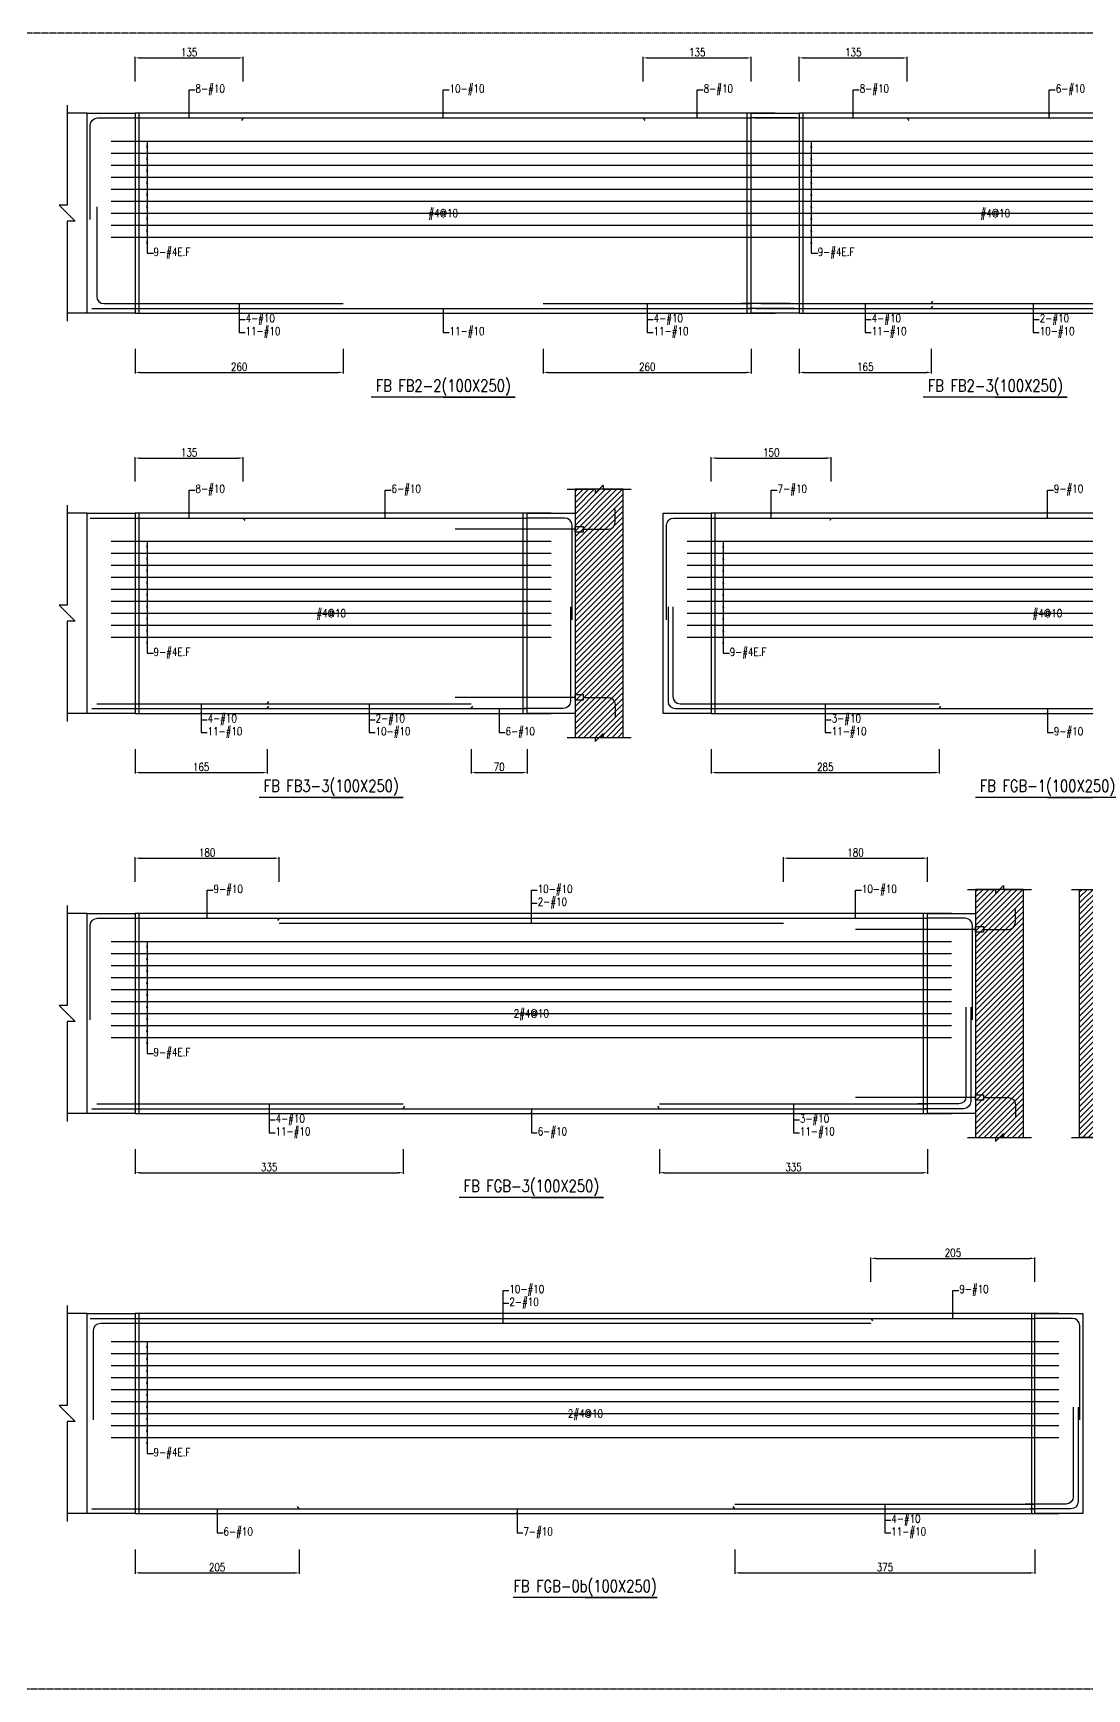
# Model space of a CAD drawing. Header units: millimetres. Extents: x 0 to 84580, y -12276 to 4373.
# Drawn here: x 3262 to 4578, y 0 to 2069 of the extents above; entities that cross this region are included whole.
import ezdxf
from ezdxf.enums import TextEntityAlignment as Align

# ---------------------------------------------------------------- set-up
doc = ezdxf.new("R2010")
doc.units = ezdxf.units.MM
doc.header["$MEASUREMENT"] = 0
doc.linetypes.add('CENTER', pattern=[2, 1.25, -0.25, 0.25, -0.25])
for name, color, linetype in [('S-DIM', 2, 'Continuous'), ('S-GRID', 1, 'CENTER'), ('S-LEADER', 2, 'Continuous'), ('S-RC', 130, 'Continuous'), ('S-REINF', 6, 'Continuous'), ('S-TEXT', 2, 'Continuous'), ('連續壁', 2, 'Continuous')]:
    doc.layers.add(name, color=color, linetype=linetype)
doc.styles.add('CS4', font='romans.shx', dxfattribs={"width": 0.8, "bigfont": 'lsp.shx'})
doc.styles.get("Standard").update_dxf_attribs({"font": 'arial.ttf'})
doc.dimstyles.new('ISO-25', dxfattribs={"dimtxt": 2.5, "dimasz": 2.5, "dimexe": 1.25, "dimexo": 0.625, "dimtad": 1, "dimtxsty": 'Standard', "dimcen": 2.5, "dimadec": 0, "dimazin": 0, "dimtfac": 1, "dimtmove": 0, "dimatfit": 3, "dimfxl": 0, "dimarcsym": 0})

# ---------------------------------------------------------------- blocks, each defined once
blk = doc.blocks.new('*D13')
at = {"layer": 'DEFPOINTS', "color": 0, "transparency": 16777216}
for p in [(3524, 2038), (3389, 2008), (3524, 2008)]:
    blk.add_point(p, dxfattribs=at)
at = {"layer": 'S-DIM', "color": 0, "lineweight": -2, "transparency": 16777216}
for p, q in [((3389, 2008.625), (3389, 2039.25)), ((3395, 2038), (3518, 2038)), ((3524, 2008.625), (3524, 2039.25))]:
    blk.add_line(p, q, dxfattribs=at)
at = {"layer": 'S-DIM', "color": 0, "transparency": 16777216}
for points in [[(3395, 2039), (3395, 2037), (3389, 2038)], [(3518, 2039), (3518, 2037), (3524, 2038)]]:
    blk.add_solid(points, dxfattribs=at)
at = {"layer": 'S-DIM', "color": 0, "transparency": 16777216, "insert": (3456.5, 2045), "char_height": 10, "attachment_point": 5, "style": 'CS4'}
blk.add_mtext('135', dxfattribs=at)
blk = doc.blocks.new('*D14')
at = {"layer": 'DEFPOINTS', "color": 0, "transparency": 16777216}
for p in [(4159, 2038), (4024, 2008), (4159, 2008)]:
    blk.add_point(p, dxfattribs=at)
at = {"layer": 'S-DIM', "color": 0, "lineweight": -2, "transparency": 16777216}
for p, q in [((4024, 2008.625), (4024, 2039.25)), ((4030, 2038), (4153, 2038)), ((4159, 2008.625), (4159, 2039.25))]:
    blk.add_line(p, q, dxfattribs=at)
at = {"layer": 'S-DIM', "color": 0, "transparency": 16777216}
for points in [[(4030, 2039), (4030, 2037), (4024, 2038)], [(4153, 2039), (4153, 2037), (4159, 2038)]]:
    blk.add_solid(points, dxfattribs=at)
at = {"layer": 'S-DIM', "color": 0, "transparency": 16777216, "insert": (4091.5, 2045), "char_height": 10, "attachment_point": 5, "style": 'CS4'}
blk.add_mtext('135', dxfattribs=at)
blk = doc.blocks.new('*D15')
at = {"layer": 'DEFPOINTS', "color": 0, "transparency": 16777216}
for p in [(3389, 1675), (3649, 1675), (3649, 1645)]:
    blk.add_point(p, dxfattribs=at)
at = {"layer": 'S-DIM', "color": 0, "lineweight": -2, "transparency": 16777216}
for p, q in [((3389, 1674.375), (3389, 1643.75)), ((3649, 1674.375), (3649, 1643.75)), ((3395, 1645), (3643, 1645))]:
    blk.add_line(p, q, dxfattribs=at)
at = {"layer": 'S-DIM', "color": 0, "transparency": 16777216}
for points in [[(3395, 1646), (3395, 1644), (3389, 1645)], [(3643, 1646), (3643, 1644), (3649, 1645)]]:
    blk.add_solid(points, dxfattribs=at)
at = {"layer": 'S-DIM', "color": 0, "transparency": 16777216, "insert": (3519, 1652), "char_height": 10, "attachment_point": 5, "style": 'CS4'}
blk.add_mtext('260', dxfattribs=at)
blk = doc.blocks.new('*D16')
at = {"layer": 'DEFPOINTS', "color": 0, "transparency": 16777216}
for p in [(3899, 1675), (4159, 1675), (4159, 1645)]:
    blk.add_point(p, dxfattribs=at)
at = {"layer": 'S-DIM', "color": 0, "lineweight": -2, "transparency": 16777216}
for p, q in [((3899, 1674.375), (3899, 1643.75)), ((4159, 1674.375), (4159, 1643.75)), ((3905, 1645), (4153, 1645))]:
    blk.add_line(p, q, dxfattribs=at)
at = {"layer": 'S-DIM', "color": 0, "transparency": 16777216}
for points in [[(3905, 1646), (3905, 1644), (3899, 1645)], [(4153, 1646), (4153, 1644), (4159, 1645)]]:
    blk.add_solid(points, dxfattribs=at)
at = {"layer": 'S-DIM', "color": 0, "transparency": 16777216, "insert": (4029, 1652), "char_height": 10, "attachment_point": 5, "style": 'CS4'}
blk.add_mtext('260', dxfattribs=at)
blk = doc.blocks.new('*D49')
at = {"layer": 'DEFPOINTS', "color": 0, "transparency": 16777216}
for p in [(4354, 2038), (4219, 2008), (4354, 2008)]:
    blk.add_point(p, dxfattribs=at)
at = {"layer": 'S-DIM', "color": 0, "lineweight": -2, "transparency": 16777216}
for p, q in [((4219, 2008.625), (4219, 2039.25)), ((4225, 2038), (4348, 2038)), ((4354, 2008.625), (4354, 2039.25))]:
    blk.add_line(p, q, dxfattribs=at)
at = {"layer": 'S-DIM', "color": 0, "transparency": 16777216}
for points in [[(4225, 2039), (4225, 2037), (4219, 2038)], [(4348, 2039), (4348, 2037), (4354, 2038)]]:
    blk.add_solid(points, dxfattribs=at)
at = {"layer": 'S-DIM', "color": 0, "transparency": 16777216, "insert": (4286.5, 2045), "char_height": 10, "attachment_point": 5, "style": 'CS4'}
blk.add_mtext('135', dxfattribs=at)
blk = doc.blocks.new('*D50')
at = {"layer": 'DEFPOINTS', "color": 0, "transparency": 16777216}
for p in [(4219, 1675), (4384, 1675), (4384, 1645)]:
    blk.add_point(p, dxfattribs=at)
at = {"layer": 'S-DIM', "color": 0, "lineweight": -2, "transparency": 16777216}
for p, q in [((4219, 1674.375), (4219, 1643.75)), ((4384, 1674.375), (4384, 1643.75)), ((4225, 1645), (4378, 1645))]:
    blk.add_line(p, q, dxfattribs=at)
at = {"layer": 'S-DIM', "color": 0, "transparency": 16777216}
for points in [[(4225, 1646), (4225, 1644), (4219, 1645)], [(4378, 1646), (4378, 1644), (4384, 1645)]]:
    blk.add_solid(points, dxfattribs=at)
at = {"layer": 'S-DIM', "color": 0, "transparency": 16777216, "insert": (4301.5, 1652), "char_height": 10, "attachment_point": 5, "style": 'CS4'}
blk.add_mtext('165', dxfattribs=at)
blk = doc.blocks.new('*D9')
at = {"layer": 'DEFPOINTS', "color": 0, "transparency": 16777216}
for p in [(3524, 1538), (3389, 1508), (3524, 1508)]:
    blk.add_point(p, dxfattribs=at)
at = {"layer": 'S-DIM', "color": 0, "lineweight": -2, "transparency": 16777216}
for p, q in [((3389, 1508.625), (3389, 1539.25)), ((3395, 1538), (3518, 1538)), ((3524, 1508.625), (3524, 1539.25))]:
    blk.add_line(p, q, dxfattribs=at)
at = {"layer": 'S-DIM', "color": 0, "transparency": 16777216}
for points in [[(3395, 1539), (3395, 1537), (3389, 1538)], [(3518, 1539), (3518, 1537), (3524, 1538)]]:
    blk.add_solid(points, dxfattribs=at)
at = {"layer": 'S-DIM', "color": 0, "transparency": 16777216, "insert": (3456.5, 1545), "char_height": 10, "attachment_point": 5, "style": 'CS4'}
blk.add_mtext('135', dxfattribs=at)
blk = doc.blocks.new('*D10')
at = {"layer": 'DEFPOINTS', "color": 0, "transparency": 16777216}
for p in [(3389, 1175), (3554, 1175), (3554, 1145)]:
    blk.add_point(p, dxfattribs=at)
at = {"layer": 'S-DIM', "color": 0, "lineweight": -2, "transparency": 16777216}
for p, q in [((3389, 1174.375), (3389, 1143.75)), ((3554, 1174.375), (3554, 1143.75)), ((3395, 1145), (3548, 1145))]:
    blk.add_line(p, q, dxfattribs=at)
at = {"layer": 'S-DIM', "color": 0, "transparency": 16777216}
for points in [[(3395, 1146), (3395, 1144), (3389, 1145)], [(3548, 1146), (3548, 1144), (3554, 1145)]]:
    blk.add_solid(points, dxfattribs=at)
at = {"layer": 'S-DIM', "color": 0, "transparency": 16777216, "insert": (3471.5, 1152), "char_height": 10, "attachment_point": 5, "style": 'CS4'}
blk.add_mtext('165', dxfattribs=at)
blk = doc.blocks.new('*D43')
at = {"layer": 'DEFPOINTS', "color": 0, "transparency": 16777216}
for p in [(3809, 1175), (3879, 1175), (3879, 1145)]:
    blk.add_point(p, dxfattribs=at)
at = {"layer": 'S-DIM', "color": 0, "lineweight": -2, "transparency": 16777216}
for p, q in [((3809, 1174.375), (3809, 1143.75)), ((3879, 1174.375), (3879, 1143.75)), ((3815, 1145), (3873, 1145))]:
    blk.add_line(p, q, dxfattribs=at)
at = {"layer": 'S-DIM', "color": 0, "transparency": 16777216}
for points in [[(3815, 1146), (3815, 1144), (3809, 1145)], [(3873, 1146), (3873, 1144), (3879, 1145)]]:
    blk.add_solid(points, dxfattribs=at)
at = {"layer": 'S-DIM', "color": 0, "transparency": 16777216, "insert": (3844, 1152), "char_height": 10, "attachment_point": 5, "style": 'CS4'}
blk.add_mtext('70', dxfattribs=at)
blk = doc.blocks.new('*D44')
at = {"layer": 'DEFPOINTS', "color": 0, "transparency": 16777216}
for p in [(4259, 1538), (4109, 1508), (4259, 1508)]:
    blk.add_point(p, dxfattribs=at)
at = {"layer": 'S-DIM', "color": 0, "lineweight": -2, "transparency": 16777216}
for p, q in [((4109, 1508.625), (4109, 1539.25)), ((4115, 1538), (4253, 1538)), ((4259, 1508.625), (4259, 1539.25))]:
    blk.add_line(p, q, dxfattribs=at)
at = {"layer": 'S-DIM', "color": 0, "transparency": 16777216}
for points in [[(4115, 1539), (4115, 1537), (4109, 1538)], [(4253, 1539), (4253, 1537), (4259, 1538)]]:
    blk.add_solid(points, dxfattribs=at)
at = {"layer": 'S-DIM', "color": 0, "transparency": 16777216, "insert": (4184, 1545), "char_height": 10, "attachment_point": 5, "style": 'CS4'}
blk.add_mtext('150', dxfattribs=at)
blk = doc.blocks.new('*D46')
at = {"layer": 'DEFPOINTS', "color": 0, "transparency": 16777216}
for p in [(4109, 1175), (4394, 1175), (4394, 1145)]:
    blk.add_point(p, dxfattribs=at)
at = {"layer": 'S-DIM', "color": 0, "lineweight": -2, "transparency": 16777216}
for p, q in [((4109, 1174.375), (4109, 1143.75)), ((4394, 1174.375), (4394, 1143.75)), ((4115, 1145), (4388, 1145))]:
    blk.add_line(p, q, dxfattribs=at)
at = {"layer": 'S-DIM', "color": 0, "transparency": 16777216}
for points in [[(4115, 1146), (4115, 1144), (4109, 1145)], [(4388, 1146), (4388, 1144), (4394, 1145)]]:
    blk.add_solid(points, dxfattribs=at)
at = {"layer": 'S-DIM', "color": 0, "transparency": 16777216, "insert": (4251.5, 1152), "char_height": 10, "attachment_point": 5, "style": 'CS4'}
blk.add_mtext('285', dxfattribs=at)
blk = doc.blocks.new('*D31')
at = {"layer": 'DEFPOINTS', "color": 0, "transparency": 16777216}
for p in [(3569, 1038), (3389, 1008), (3569, 1008)]:
    blk.add_point(p, dxfattribs=at)
at = {"layer": 'S-DIM', "color": 0, "lineweight": -2, "transparency": 16777216}
for p, q in [((3389, 1008.625), (3389, 1039.25)), ((3395, 1038), (3563, 1038)), ((3569, 1008.625), (3569, 1039.25))]:
    blk.add_line(p, q, dxfattribs=at)
at = {"layer": 'S-DIM', "color": 0, "transparency": 16777216}
for points in [[(3395, 1039), (3395, 1037), (3389, 1038)], [(3563, 1039), (3563, 1037), (3569, 1038)]]:
    blk.add_solid(points, dxfattribs=at)
at = {"layer": 'S-DIM', "color": 0, "transparency": 16777216, "insert": (3479, 1045), "char_height": 10, "attachment_point": 5, "style": 'CS4'}
blk.add_mtext('180', dxfattribs=at)
blk = doc.blocks.new('*D32')
at = {"layer": 'DEFPOINTS', "color": 0, "transparency": 16777216}
for p in [(4379.3, 1038), (4199.3, 1008), (4379.3, 1008)]:
    blk.add_point(p, dxfattribs=at)
at = {"layer": 'S-DIM', "color": 0, "lineweight": -2, "transparency": 16777216}
for p, q in [((4199.3, 1008.625), (4199.3, 1039.25)), ((4205.3, 1038), (4373.3, 1038)), ((4379.3, 1008.625), (4379.3, 1039.25))]:
    blk.add_line(p, q, dxfattribs=at)
at = {"layer": 'S-DIM', "color": 0, "transparency": 16777216}
for points in [[(4205.3, 1039), (4205.3, 1037), (4199.3, 1038)], [(4373.3, 1039), (4373.3, 1037), (4379.3, 1038)]]:
    blk.add_solid(points, dxfattribs=at)
at = {"layer": 'S-DIM', "color": 0, "transparency": 16777216, "insert": (4289.3, 1045), "char_height": 10, "attachment_point": 5, "style": 'CS4'}
blk.add_mtext('180', dxfattribs=at)
blk = doc.blocks.new('*D33')
at = {"layer": 'DEFPOINTS', "color": 0, "transparency": 16777216}
for p in [(3389, 675), (3724, 675), (3724, 645)]:
    blk.add_point(p, dxfattribs=at)
at = {"layer": 'S-DIM', "color": 0, "lineweight": -2, "transparency": 16777216}
for p, q in [((3389, 674.375), (3389, 643.75)), ((3724, 674.375), (3724, 643.75)), ((3395, 645), (3718, 645))]:
    blk.add_line(p, q, dxfattribs=at)
at = {"layer": 'S-DIM', "color": 0, "transparency": 16777216}
for points in [[(3395, 646), (3395, 644), (3389, 645)], [(3718, 646), (3718, 644), (3724, 645)]]:
    blk.add_solid(points, dxfattribs=at)
at = {"layer": 'S-DIM', "color": 0, "transparency": 16777216, "insert": (3556.5, 652), "char_height": 10, "attachment_point": 5, "style": 'CS4'}
blk.add_mtext('335', dxfattribs=at)
blk = doc.blocks.new('*D34')
at = {"layer": 'DEFPOINTS', "color": 0, "transparency": 16777216}
for p in [(4044.3, 675), (4379.3, 675), (4379.3, 645)]:
    blk.add_point(p, dxfattribs=at)
at = {"layer": 'S-DIM', "color": 0, "lineweight": -2, "transparency": 16777216}
for p, q in [((4044.3, 674.375), (4044.3, 643.75)), ((4379.3, 674.375), (4379.3, 643.75)), ((4050.3, 645), (4373.3, 645))]:
    blk.add_line(p, q, dxfattribs=at)
at = {"layer": 'S-DIM', "color": 0, "transparency": 16777216}
for points in [[(4050.3, 646), (4050.3, 644), (4044.3, 645)], [(4373.3, 646), (4373.3, 644), (4379.3, 645)]]:
    blk.add_solid(points, dxfattribs=at)
at = {"layer": 'S-DIM', "color": 0, "transparency": 16777216, "insert": (4211.8, 652), "char_height": 10, "attachment_point": 5, "style": 'CS4'}
blk.add_mtext('335', dxfattribs=at)
blk = doc.blocks.new('*D40')
at = {"layer": 'DEFPOINTS', "color": 0, "transparency": 16777216}
for p in [(4513.5, 538), (4308.5, 508), (4513.5, 508)]:
    blk.add_point(p, dxfattribs=at)
at = {"layer": 'S-DIM', "color": 0, "lineweight": -2, "transparency": 16777216}
for p, q in [((4308.5, 508.625), (4308.5, 539.25)), ((4314.5, 538), (4507.5, 538)), ((4513.5, 508.625), (4513.5, 539.25))]:
    blk.add_line(p, q, dxfattribs=at)
at = {"layer": 'S-DIM', "color": 0, "transparency": 16777216}
for points in [[(4314.5, 539), (4314.5, 537), (4308.5, 538)], [(4507.5, 539), (4507.5, 537), (4513.5, 538)]]:
    blk.add_solid(points, dxfattribs=at)
at = {"layer": 'S-DIM', "color": 0, "transparency": 16777216, "insert": (4411, 545), "char_height": 10, "attachment_point": 5, "style": 'CS4'}
blk.add_mtext('205', dxfattribs=at)
blk = doc.blocks.new('*D41')
at = {"layer": 'DEFPOINTS', "color": 0, "transparency": 16777216}
for p in [(3389, 175), (3594, 175), (3594, 145)]:
    blk.add_point(p, dxfattribs=at)
at = {"layer": 'S-DIM', "color": 0, "lineweight": -2, "transparency": 16777216}
for p, q in [((3389, 174.375), (3389, 143.75)), ((3594, 174.375), (3594, 143.75)), ((3395, 145), (3588, 145))]:
    blk.add_line(p, q, dxfattribs=at)
at = {"layer": 'S-DIM', "color": 0, "transparency": 16777216}
for points in [[(3395, 146), (3395, 144), (3389, 145)], [(3588, 146), (3588, 144), (3594, 145)]]:
    blk.add_solid(points, dxfattribs=at)
at = {"layer": 'S-DIM', "color": 0, "transparency": 16777216, "insert": (3491.5, 152), "char_height": 10, "attachment_point": 5, "style": 'CS4'}
blk.add_mtext('205', dxfattribs=at)
blk = doc.blocks.new('*D42')
at = {"layer": 'DEFPOINTS', "color": 0, "transparency": 16777216}
for p in [(4138.5, 175), (4513.5, 175), (4513.5, 145)]:
    blk.add_point(p, dxfattribs=at)
at = {"layer": 'S-DIM', "color": 0, "lineweight": -2, "transparency": 16777216}
for p, q in [((4138.5, 174.375), (4138.5, 143.75)), ((4513.5, 174.375), (4513.5, 143.75)), ((4144.5, 145), (4507.5, 145))]:
    blk.add_line(p, q, dxfattribs=at)
at = {"layer": 'S-DIM', "color": 0, "transparency": 16777216}
for points in [[(4144.5, 146), (4144.5, 144), (4138.5, 145)], [(4507.5, 146), (4507.5, 144), (4513.5, 145)]]:
    blk.add_solid(points, dxfattribs=at)
at = {"layer": 'S-DIM', "color": 0, "transparency": 16777216, "insert": (4326, 152), "char_height": 10, "attachment_point": 5, "style": 'CS4'}
blk.add_mtext('375', dxfattribs=at)

msp = doc.modelspace()

# ---------------------------------------------------------------- hatches: boundary and pattern name
at = {"layer": '連續壁'}
h = msp.add_hatch(dxfattribs=at)
h.set_pattern_fill('ANSI31', color=256, scale=40, style=0)
h.set_pattern_definition([(45, (3819, -250), (-3.535534, 3.535534), [])])
h.paths.add_polyline_path([(3999, 1189), (3939, 1189), (3939, 1499), (3999, 1499)], flags=16)
h = msp.add_hatch(dxfattribs=at)
h.set_pattern_fill('ANSI31', color=256, scale=40, style=0)
h.set_pattern_definition([(45, (4319.3, -750), (-3.535534, 3.535534), [])])
h.paths.add_polyline_path([(4499.3, 689), (4439.3, 689), (4439.3, 999), (4499.3, 999)], flags=16)
h = msp.add_hatch(dxfattribs=at)
h.set_pattern_fill('ANSI31', color=256, scale=40, style=0)
h.set_pattern_definition([(45, (4449.3, -750), (-3.535534, 3.535534), [])])
h.paths.add_polyline_path([(4629.3, 689), (4569.3, 689), (4569.3, 999), (4629.3, 999)], flags=16)

# ---------------------------------------------------------------- linework, layer by layer
for p, q in [((3329, 1969), (3304, 1969)), ((3329, 1719), (3304, 1719)), ((3329, 1469), (3304, 1469)), ((3329, 1219), (3304, 1219)), ((3329, 969), (3304, 969)), ((3329, 719), (3304, 719)), ((3329, 469), (3304, 469)), ((3329, 219), (3304, 219))]:
    msp.add_line(p, q)
at = {"layer": 'S-GRID'}
msp.add_lwpolyline([(3229, 0), (6458, 0), (6458, 2069), (3229, 2069), (3229, 0)], dxfattribs=at)
at = {"layer": 'S-RC'}
for points in [[(3304, 1979), (3304, 1854), (3294, 1854), (3314, 1834), (3304, 1834), (3304, 1709)], [(3389, 1719), (3329, 1719), (3329, 1969), (3389, 1969), (3389, 1719)], [(4189, 1969), (3389, 1969)], [(4219, 1719), (4159, 1719), (4159, 1969), (4219, 1969), (4219, 1719)], [(4219, 1719), (4159, 1719), (4159, 1969), (4219, 1969), (4219, 1719)], [(4739, 1969), (4219, 1969)], [(3389, 1719), (4189, 1719)], [(4219, 1719), (4739, 1719)], [(3774, 1614), (3864, 1614), (3684, 1614)], [(4464, 1614), (4554, 1614), (4374, 1614)], [(3929, 1499), (3964, 1498.993), (3963.999, 1493.993), (3974.001, 1503.991), (3974, 1498.991), (4009, 1498.984)], [(3939, 1189), (3999, 1189), (3999, 1499), (3939, 1499), (3939, 1189)], [(3304, 1479), (3304, 1354), (3294, 1354), (3314, 1334), (3304, 1334), (3304, 1209)], [(3389, 1219), (3329, 1219), (3329, 1469), (3389, 1469), (3389, 1219)], [(3909, 1469), (3389, 1469)], [(3939, 1219), (3879, 1219), (3879, 1469), (3939, 1469), (3939, 1219)], [(4109, 1219), (4049, 1219), (4049, 1469), (4109, 1469), (4109, 1219)], [(4979.3, 1469), (4109, 1469)], [(3939, 1449), (3789, 1449)], [(3939, 1452.5), (3949, 1452.5), (3949, 1445.5), (3939, 1445.5), (3939, 1452.5)], [(3939, 1242.5), (3949, 1242.5), (3949, 1235.5), (3939, 1235.5), (3939, 1242.5)], [(3939, 1239), (3789, 1239)], [(3389, 1219), (3909, 1219)], [(4109, 1219), (4979.3, 1219)], [(3929, 1189), (3964, 1188.993), (3963.999, 1183.993), (3974.001, 1193.991), (3974, 1188.991), (4009, 1188.984)], [(3634, 1114), (3724, 1114), (3544, 1114)], [(4529.15, 1114), (4619.15, 1114), (4439.15, 1114)], [(4429.3, 999), (4464.3, 998.993), (4464.299, 993.993), (4474.301, 1003.991), (4474.3, 998.991), (4509.3, 998.984)], [(4439.3, 689), (4499.3, 689), (4499.3, 999), (4439.3, 999), (4439.3, 689)], [(4559.3, 999), (4594.3, 998.993), (4594.299, 993.993), (4604.301, 1003.991), (4604.3, 998.991), (4639.3, 998.984)], [(4629.3, 689), (4569.3, 689), (4569.3, 999), (4629.3, 999), (4629.3, 689)], [(3304, 979), (3304, 854), (3294, 854), (3314, 834), (3304, 834), (3304, 709)], [(3389, 719), (3329, 719), (3329, 969), (3389, 969), (3389, 719)], [(4409.3, 969), (3389, 969)], [(4439.3, 719), (4379.3, 719), (4379.3, 969), (4439.3, 969), (4439.3, 719)], [(4439.3, 952.5), (4449.3, 952.5), (4449.3, 945.5), (4439.3, 945.5), (4439.3, 952.5)], [(4439.3, 949), (4289.3, 949)], [(4439.3, 739), (4289.3, 739)], [(4439.3, 742.5), (4449.3, 742.5), (4449.3, 735.5), (4439.3, 735.5), (4439.3, 742.5)], [(3389, 719), (4409.3, 719)], [(4429.3, 689), (4464.3, 688.993), (4464.299, 683.993), (4474.301, 693.991), (4474.3, 688.991), (4509.3, 688.984)], [(4559.3, 689), (4594.3, 688.993), (4594.299, 683.993), (4604.301, 693.991), (4604.3, 688.991), (4639.3, 688.984)], [(3884.15, 614), (3974.15, 614), (3794.15, 614)], [(3304, 479), (3304, 354), (3294, 354), (3314, 334), (3304, 334), (3304, 209)], [(3389, 219), (3329, 219), (3329, 469), (3389, 469), (3389, 219)], [(4543.5, 469), (3389, 469)], [(4573.5, 219), (4513.5, 219), (4513.5, 469), (4573.5, 469), (4573.5, 219)], [(3389, 219), (4543.5, 219)], [(3951.25, 114), (4041.25, 114), (3861.25, 114)]]:
    msp.add_lwpolyline(points, dxfattribs=at)
for points in [[(3949, 1449), (3980, 1449, 0.41421356), (3989, 1458), (3989, 1474)], [(3949, 1239), (3980, 1239, -0.41421356), (3989, 1230), (3989, 1214)], [(4449.3, 949), (4480.3, 949, 0.41421356), (4489.3, 958), (4489.3, 974)], [(4449.3, 739), (4480.3, 739, -0.41421356), (4489.3, 730), (4489.3, 714)]]:
    msp.add_lwpolyline(points, format="xyb", dxfattribs=at)
at = {"layer": 'S-REINF', "color": 1}
for points in [[(3394, 1719), (3394, 1969)], [(4154, 1719), (4154, 1969)], [(4224, 1719), (4224, 1969)], [(3359, 1934), (4189, 1934)], [(4189, 1934), (4739, 1934)], [(3359, 1919), (4189, 1919)], [(3359, 1904), (4189, 1904)], [(4189, 1919), (4739, 1919)], [(4189, 1904), (4739, 1904)], [(3359, 1889), (4189, 1889)], [(4189, 1889), (4739, 1889)], [(3359, 1874), (4189, 1874)], [(4189, 1874), (4739, 1874)], [(3359, 1859), (4189, 1859)], [(3359, 1844), (4189, 1844)], [(4189, 1859), (4739, 1859)], [(4189, 1844), (4739, 1844)], [(3359, 1829), (4189, 1829)], [(4189, 1829), (4739, 1829)], [(3359, 1814), (4189, 1814)], [(4189, 1814), (4739, 1814)], [(3394, 1219), (3394, 1469)], [(3874, 1219), (3874, 1469)], [(4114, 1219), (4114, 1469)], [(3359, 1434), (3909, 1434)], [(4079, 1434), (4979.3, 1434)], [(3359, 1419), (3909, 1419)], [(4079, 1419), (4979.3, 1419)], [(3359, 1404), (3909, 1404)], [(3359, 1389), (3909, 1389)], [(4079, 1404), (4979.3, 1404)], [(4079, 1389), (4979.3, 1389)], [(3359, 1374), (3909, 1374)], [(4079, 1374), (4979.3, 1374)], [(3359, 1359), (3909, 1359)], [(4079, 1359), (4979.3, 1359)], [(3359, 1344), (3909, 1344)], [(3359, 1329), (3909, 1329)], [(4079, 1344), (4979.3, 1344)], [(4079, 1329), (4979.3, 1329)], [(3359, 1314), (3909, 1314)], [(4079, 1314), (4979.3, 1314)], [(3394, 719), (3394, 969)], [(4374.3, 719), (4374.3, 969)], [(3359, 934), (4409.3, 934)], [(3359, 919), (4409.3, 919)], [(3359, 904), (4409.3, 904)], [(3359, 889), (4409.3, 889)], [(3359, 874), (4409.3, 874)], [(3359, 859), (4409.3, 859)], [(3359, 844), (4409.3, 844)], [(3359, 829), (4409.3, 829)], [(3359, 814), (4409.3, 814)], [(3394, 219), (3394, 469)], [(4509.5, 219), (4509.5, 469)], [(3359, 434), (4543.5, 434)], [(3359, 419), (4543.5, 419)], [(3359, 404), (4543.5, 404)], [(3359, 389), (4543.5, 389)], [(3359, 374), (4543.5, 374)], [(3359, 359), (4543.5, 359)], [(3359, 344), (4543.5, 344)], [(3359, 329), (4543.5, 329)], [(3359, 314), (4543.5, 314)]]:
    msp.add_lwpolyline(points, dxfattribs=at)
at = {"layer": 'S-REINF'}
for points in [[(3333, 1836), (3333, 1954, -0.41421356), (3342, 1963), (3389, 1963)], [(3341, 1852), (3341, 1740, 0.41421356), (3350, 1731), (3389, 1731)], [(3935, 1336), (3935, 1454, 0.41421356), (3926, 1463), (3879, 1463)], [(4053, 1336), (4053, 1454, -0.41421356), (4062, 1463), (4109, 1463)], [(3933, 1352), (3933, 1234, -0.41421356), (3924, 1225), (3873, 1225)], [(4055, 1352), (4055, 1234, 0.41421356), (4064, 1225), (4109, 1225)], [(4061, 1352), (4061, 1240, 0.41421356), (4070, 1231), (4109, 1231)], [(3333, 836), (3333, 954, -0.41421356), (3342, 963), (3389, 963)], [(4435.3, 836), (4435.3, 954, 0.41421356), (4426.3, 963), (4379.3, 963)], [(4427.3, 852), (4427.3, 740, -0.41421356), (4418.3, 731), (4367.3, 731)], [(4433.3, 852), (4433.3, 734, -0.41421356), (4424.3, 725), (4373.3, 725)], [(3337, 336), (3337, 448, -0.41421356), (3346, 457), (3389, 457)], [(4569.5, 336), (4569.5, 454, 0.41421356), (4560.5, 463), (4513.5, 463)], [(4561.5, 352), (4561.5, 240, -0.41421356), (4552.5, 231), (4501.5, 231)], [(4567.5, 352), (4567.5, 234, -0.41421356), (4558.5, 225), (4507.5, 225)]]:
    msp.add_lwpolyline(points, format="xyb", dxfattribs=at)
for points in [[(3389, 1963), (3524, 1963)], [(3524, 1963), (3522, 1960)], [(3524, 1963), (4024, 1963)], [(4024, 1963), (4026, 1960)], [(4024, 1963), (4159, 1963)], [(4215, 1963), (4159, 1963)], [(4163, 1963), (4219, 1963)], [(4219, 1963), (4354, 1963)], [(4354, 1963), (4356, 1960)], [(4354, 1963), (4709, 1963)], [(3335, 1725), (3389, 1725)], [(3389, 1731), (3649, 1731)], [(3389, 1725), (3649, 1725)], [(3649, 1725), (3899, 1725)], [(3899, 1731), (4159, 1731)], [(3899, 1725), (4159, 1725)], [(4207, 1731), (4147, 1731)], [(4213, 1725), (4153, 1725)], [(4165, 1725), (4219, 1725)], [(4171, 1731), (4219, 1731)], [(4219, 1731), (4384, 1731)], [(4219, 1725), (4384, 1725)], [(4384, 1731), (4386, 1734)], [(4384, 1731), (4639, 1731)], [(4384, 1725), (4386, 1728)], [(4384, 1725), (4639, 1725)], [(3333, 1463), (3389, 1463)], [(3389, 1463), (3524, 1463)], [(3524, 1463), (3526, 1460)], [(3524, 1463), (3879, 1463)], [(4109, 1463), (4259, 1463)], [(4259, 1463), (4257, 1460)], [(4259, 1463), (4799.3, 1463)], [(3335, 1225), (3389, 1225)], [(3341, 1231), (3389, 1231)], [(3389, 1231), (3554, 1231)], [(3389, 1225), (3554, 1225)], [(3554, 1231), (3556, 1234)], [(3554, 1231), (3809, 1231)], [(3554, 1225), (3556, 1228)], [(3554, 1225), (3809, 1225)], [(3809, 1225), (3811, 1228)], [(3809, 1225), (3879, 1225)], [(4109, 1231), (4394, 1231)], [(4109, 1225), (4394, 1225)], [(4394, 1225), (4396, 1228)], [(4394, 1225), (4664.3, 1225)], [(3389, 963), (3569, 963)], [(3569, 963), (3567, 960)], [(3569, 963), (4199.3, 963)], [(3569, 957), (4199.3, 957)], [(4199.3, 963), (4379.3, 963)], [(3335, 725), (3389, 725)], [(3341, 731), (3389, 731)], [(3389, 731), (3724, 731)], [(3389, 725), (3724, 725)], [(3724, 725), (3726, 728)], [(3724, 725), (4044.3, 725)], [(4044.3, 725), (4042.3, 728)], [(4044.3, 731), (4379.3, 731)], [(4044.3, 725), (4379.3, 725)], [(3333, 463), (3389, 463)], [(3389, 463), (4308.5, 463)], [(3389, 457), (4308.5, 457)], [(4308.5, 463), (4310.5, 460)], [(4308.5, 463), (4513.5, 463)], [(3594, 225), (3592, 228)], [(4138.5, 225), (4136.5, 228)], [(4138.5, 231), (4513.5, 231)], [(3335, 225), (3389, 225)], [(3389, 225), (3594, 225)], [(3594, 225), (4138.5, 225)], [(4138.5, 225), (4513.5, 225)]]:
    msp.add_lwpolyline(points, dxfattribs=at)

# ---------------------------------------------------------------- texts
at = {"layer": 'S-LEADER', "char_height": 10, "attachment_point": 4, "style": 'CS4'}
for s, insert in [('8-#10', (3464.5, 1998)), ('10-#10', (3782, 1998)), ('8-#10', (4099.5, 1998)), ('8-#10', (4294.5, 1998)), ('6-#10', (4539.5, 1998)), ('4-#10', (3527, 1711)), ('4-#10', (4037, 1711)), ('4-#10', (4309.5, 1711)), ('2-#10', (4519.5, 1711)), ('11-#10', (3527, 1695)), ('11-#10', (3782, 1695)), ('11-#10', (4037, 1695)), ('11-#10', (4309.5, 1695)), ('10-#10', (4519.5, 1695)), ('8-#10', (3464.5, 1498)), ('6-#10', (3709.5, 1498)), ('7-#10', (4192, 1498)), ('9-#10', (4537.15, 1498)), ('4-#10', (3479.5, 1211)), ('11-#10', (3479.5, 1195)), ('2-#10', (3689.5, 1211)), ('10-#10', (3689.5, 1195)), ('6-#10', (3852, 1195)), ('3-#10', (4259.5, 1211)), ('11-#10', (4259.5, 1195)), ('9-#10', (4537.15, 1195)), ('9-#10', (3487, 998)), ('10-#10', (3892.15, 998)), ('10-#10', (4297.3, 998)), ('2-#10', (3892.15, 982)), ('4-#10', (3564.5, 711)), ('11-#10', (3564.5, 695)), ('6-#10', (3892.15, 695)), ('3-#10', (4219.8, 711)), ('11-#10', (4219.8, 695)), ('10-#10', (3856.75, 498)), ('9-#10', (4419, 498)), ('2-#10', (3856.75, 482)), ('4-#10', (4334, 211)), ('6-#10', (3499.5, 195)), ('7-#10', (3874.25, 195)), ('11-#10', (4334, 195))]:
    msp.add_mtext(s, dxfattribs=dict(at, insert=insert))
at = {"layer": 'S-LEADER', "color": 3, "char_height": 10, "attachment_point": 4, "style": 'CS4'}
for insert in [(3412, 1794), (4242, 1794), (3412, 1294), (4132, 1294), (3412, 794), (3412, 294)]:
    msp.add_mtext('9-#4E.F', dxfattribs=dict(at, insert=insert))
at = {"layer": 'S-RC', "style": 'CS4', "width": 0.8}
for s, p in [('FB FB2-2(100X250)', (3774, 1621)), ('FB FB2-3(100X250)', (4464, 1621)), ('FB FB3-3(100X250)', (3634, 1121)), ('FB FGB-1(100X250)', (4529.15, 1121)), ('FB FGB-3(100X250)', (3884.15, 621)), ('FB FGB-0b(100X250)', (3951.25, 121))]:
    msp.add_text(s, height=15, dxfattribs=at).set_placement(p, align=Align.CENTER)
at = {"layer": 'S-TEXT', "color": 1, "style": 'CS4', "width": 0.8}
for s, p in [('#4@10', (3774, 1839)), ('#4@10', (4464, 1839)), ('#4@10', (3634, 1339)), ('#4@10', (4529.174, 1339)), ('2#4@10', (3884.15, 839)), ('2#4@10', (3951.75, 339))]:
    msp.add_text(s, height=10, dxfattribs=at).set_placement(p, align=Align.CENTER)

# ---------------------------------------------------------------- dimensions: what is measured, and where the dimension line sits
at = {"layer": 'S-DIM'}
for p1, p2, distance, picture, middle in [((3389, 2008), (3524, 2008), 30, '*D13', (3456.5, 2045)), ((4024, 2008), (4159, 2008), 30, '*D14', (4091.5, 2045)), ((4219, 2008), (4354, 2008), 30, '*D49', (4286.5, 2045)), ((3389, 1675), (3649, 1675), -30, '*D15', (3519, 1652)), ((3899, 1675), (4159, 1675), -30, '*D16', (4029, 1652)), ((4219, 1675), (4384, 1675), -30, '*D50', (4301.5, 1652)), ((3389, 1508), (3524, 1508), 30, '*D9', (3456.5, 1545)), ((4109, 1508), (4259, 1508), 30, '*D44', (4184, 1545)), ((3389, 1175), (3554, 1175), -30, '*D10', (3471.5, 1152)), ((3809, 1175), (3879, 1175), -30, '*D43', (3844, 1152)), ((4109, 1175), (4394, 1175), -30, '*D46', (4251.5, 1152)), ((3389, 1008), (3569, 1008), 30, '*D31', (3479, 1045)), ((4199.3, 1008), (4379.3, 1008), 30, '*D32', (4289.3, 1045)), ((3389, 675), (3724, 675), -30, '*D33', (3556.5, 652)), ((4044.3, 675), (4379.3, 675), -30, '*D34', (4211.8, 652)), ((4308.5, 508), (4513.5, 508), 30, '*D40', (4411, 545)), ((3389, 175), (3594, 175), -30, '*D41', (3491.5, 152)), ((4138.5, 175), (4513.5, 175), -30, '*D42', (4326, 152))]:
    dim = msp.add_aligned_dim(p1=p1, p2=p2, distance=distance, dimstyle='ISO-25', override={"dimtxt": 10, "dimasz": 6, "dimgap": 2, "dimtxsty": 'CS4'}, dxfattribs=at)
    dim.commit()
    dim.dimension.update_dxf_attribs({"geometry": picture, "text_midpoint": middle})

# ---------------------------------------------------------------- leaders
at = {"layer": 'S-LEADER', "annotation_type": 0, "has_hookline": 1, "hookline_direction": 0}
for points, override, text_width in [([(3456.5, 1963), (3456.5, 1998), (3463.875, 1998)], {"dimasz": 6, "dimtad": 0}, 38.476), ([(3774, 1963), (3774, 1998), (3781.375, 1998)], {"dimasz": 6, "dimtad": 0}, 44.952), ([(4091.5, 1963), (4091.5, 1998), (4098.875, 1998)], {"dimasz": 6, "dimtad": 0}, 38.476), ([(4286.5, 1963), (4286.5, 1998), (4293.875, 1998)], {"dimasz": 6, "dimtad": 0}, 38.476), ([(4531.5, 1963), (4531.5, 1998), (4538.875, 1998)], {"dimasz": 6, "dimtad": 0}, 38.095), ([(3404, 1814), (3404, 1794), (3411.375, 1794)], {"dimasz": 8, "dimtad": 0}, 49.524), ([(4234, 1814), (4234, 1794), (4241.375, 1794)], {"dimasz": 8, "dimtad": 0}, 49.524), ([(3519, 1731), (3519, 1711), (3526.375, 1711)], {"dimasz": 6, "dimtad": 0}, 38.476), ([(3519, 1725), (3519, 1695), (3526.375, 1695)], {"dimasz": 6, "dimtad": 0}, 44.952), ([(3774, 1725), (3774, 1695), (3781.375, 1695)], {"dimasz": 6, "dimtad": 0}, 44.952), ([(4029, 1731), (4029, 1711), (4036.375, 1711)], {"dimasz": 6, "dimtad": 0}, 38.476), ([(4029, 1725), (4029, 1695), (4036.375, 1695)], {"dimasz": 6, "dimtad": 0}, 44.952), ([(4301.5, 1731), (4301.5, 1711), (4308.875, 1711)], {"dimasz": 6, "dimtad": 0}, 38.476), ([(4301.5, 1725), (4301.5, 1695), (4308.875, 1695)], {"dimasz": 6, "dimtad": 0}, 44.952), ([(4511.5, 1731), (4511.5, 1711), (4518.875, 1711)], {"dimasz": 6, "dimtad": 0}, 38.476), ([(4511.5, 1725), (4511.5, 1695), (4518.875, 1695)], {"dimasz": 6, "dimtad": 0}, 44.952), ([(3456.5, 1463), (3456.5, 1498), (3463.875, 1498)], {"dimasz": 6, "dimtad": 0}, 38.476), ([(3701.5, 1463), (3701.5, 1498), (3708.875, 1498)], {"dimasz": 6, "dimtad": 0}, 38.095), ([(4184, 1463), (4184, 1498), (4191.375, 1498)], {"dimasz": 6, "dimtad": 0}, 38.476), ([(4529.15, 1463), (4529.15, 1498), (4536.525, 1498)], {"dimasz": 6, "dimtad": 0}, 38.476), ([(3404, 1314), (3404, 1294), (3411.375, 1294)], {"dimasz": 8, "dimtad": 0}, 49.524), ([(4124, 1314), (4124, 1294), (4131.375, 1294)], {"dimasz": 8, "dimtad": 0}, 49.524), ([(3471.5, 1231), (3471.5, 1211), (3478.875, 1211)], {"dimasz": 6, "dimtad": 0}, 38.476), ([(3471.5, 1225), (3471.5, 1195), (3478.875, 1195)], {"dimasz": 6, "dimtad": 0}, 44.952), ([(3681.5, 1231), (3681.5, 1211), (3688.875, 1211)], {"dimasz": 6, "dimtad": 0}, 38.476), ([(3681.5, 1225), (3681.5, 1195), (3688.875, 1195)], {"dimasz": 6, "dimtad": 0}, 44.952), ([(3844, 1225), (3844, 1195), (3851.375, 1195)], {"dimasz": 6, "dimtad": 0}, 38.095), ([(4251.5, 1231), (4251.5, 1211), (4258.875, 1211)], {"dimasz": 6, "dimtad": 0}, 38.476), ([(4251.5, 1225), (4251.5, 1195), (4258.875, 1195)], {"dimasz": 6, "dimtad": 0}, 44.952), ([(4529.15, 1225), (4529.15, 1195), (4536.525, 1195)], {"dimasz": 6, "dimtad": 0}, 38.476), ([(3479, 963), (3479, 998), (3486.375, 998)], {"dimasz": 6, "dimtad": 0}, 38.476), ([(3884.15, 963), (3884.15, 998), (3891.525, 998)], {"dimasz": 6, "dimtad": 0}, 44.952), ([(4289.3, 963), (4289.3, 998), (4296.675, 998)], {"dimasz": 6, "dimtad": 0}, 44.952), ([(3884.15, 957), (3884.15, 982), (3891.525, 982)], {"dimasz": 6, "dimtad": 0}, 38.476), ([(3404, 814), (3404, 794), (3411.375, 794)], {"dimasz": 8, "dimtad": 0}, 49.524), ([(3556.5, 731), (3556.5, 711), (3563.875, 711)], {"dimasz": 6, "dimtad": 0}, 38.476), ([(3556.5, 725), (3556.5, 695), (3563.875, 695)], {"dimasz": 6, "dimtad": 0}, 44.952), ([(3884.15, 725), (3884.15, 695), (3891.525, 695)], {"dimasz": 6, "dimtad": 0}, 38.095), ([(4211.8, 731), (4211.8, 711), (4219.175, 711)], {"dimasz": 6, "dimtad": 0}, 38.476), ([(4211.8, 725), (4211.8, 695), (4219.175, 695)], {"dimasz": 6, "dimtad": 0}, 44.952), ([(3848.75, 463), (3848.75, 498), (3856.125, 498)], {"dimasz": 6, "dimtad": 0}, 44.952), ([(4411, 463), (4411, 498), (4418.375, 498)], {"dimasz": 6, "dimtad": 0}, 38.476), ([(3848.75, 457), (3848.75, 482), (3856.125, 482)], {"dimasz": 6, "dimtad": 0}, 38.476), ([(3404, 314), (3404, 294), (3411.375, 294)], {"dimasz": 8, "dimtad": 0}, 49.524), ([(4326, 231), (4326, 211), (4333.375, 211)], {"dimasz": 6, "dimtad": 0}, 38.476), ([(3491.5, 225), (3491.5, 195), (3498.875, 195)], {"dimasz": 6, "dimtad": 0}, 38.095), ([(3866.25, 225), (3866.25, 195), (3873.625, 195)], {"dimasz": 6, "dimtad": 0}, 38.476), ([(4326, 225), (4326, 195), (4333.375, 195)], {"dimasz": 6, "dimtad": 0}, 44.952)]:
    msp.add_leader(points, dimstyle='ISO-25', override=override, dxfattribs=dict(at, text_width=text_width))
at = {"layer": 'S-LEADER'}
for points in [[(3404, 1934), (3404, 1794), (3412, 1794)], [(4234, 1934), (4234, 1794), (4242, 1794)], [(3404, 1919), (3404, 1794), (3412, 1794)], [(3404, 1904), (3404, 1794), (3412, 1794)], [(4234, 1919), (4234, 1794), (4242, 1794)], [(4234, 1904), (4234, 1794), (4242, 1794)], [(3404, 1889), (3404, 1794), (3412, 1794)], [(4234, 1889), (4234, 1794), (4242, 1794)], [(3404, 1874), (3404, 1794), (3412, 1794)], [(4234, 1874), (4234, 1794), (4242, 1794)], [(3404, 1859), (3404, 1794), (3412, 1794)], [(3404, 1844), (3404, 1794), (3412, 1794)], [(4234, 1859), (4234, 1794), (4242, 1794)], [(4234, 1844), (4234, 1794), (4242, 1794)], [(3404, 1829), (3404, 1794), (3412, 1794)], [(4234, 1829), (4234, 1794), (4242, 1794)], [(3404, 1434), (3404, 1294), (3412, 1294)], [(4124, 1434), (4124, 1294), (4132, 1294)], [(3404, 1419), (3404, 1294), (3412, 1294)], [(4124, 1419), (4124, 1294), (4132, 1294)], [(3404, 1404), (3404, 1294), (3412, 1294)], [(3404, 1389), (3404, 1294), (3412, 1294)], [(4124, 1404), (4124, 1294), (4132, 1294)], [(4124, 1389), (4124, 1294), (4132, 1294)], [(3404, 1374), (3404, 1294), (3412, 1294)], [(4124, 1374), (4124, 1294), (4132, 1294)], [(3404, 1359), (3404, 1294), (3412, 1294)], [(4124, 1359), (4124, 1294), (4132, 1294)], [(3404, 1344), (3404, 1294), (3412, 1294)], [(3404, 1329), (3404, 1294), (3412, 1294)], [(4124, 1344), (4124, 1294), (4132, 1294)], [(4124, 1329), (4124, 1294), (4132, 1294)], [(3404, 934), (3404, 794), (3412, 794)], [(3404, 919), (3404, 794), (3412, 794)], [(3404, 904), (3404, 794), (3412, 794)], [(3404, 889), (3404, 794), (3412, 794)], [(3404, 874), (3404, 794), (3412, 794)], [(3404, 859), (3404, 794), (3412, 794)], [(3404, 844), (3404, 794), (3412, 794)], [(3404, 829), (3404, 794), (3412, 794)], [(3404, 434), (3404, 294), (3412, 294)], [(3404, 419), (3404, 294), (3412, 294)], [(3404, 404), (3404, 294), (3412, 294)], [(3404, 389), (3404, 294), (3412, 294)], [(3404, 374), (3404, 294), (3412, 294)], [(3404, 359), (3404, 294), (3412, 294)], [(3404, 344), (3404, 294), (3412, 294)], [(3404, 329), (3404, 294), (3412, 294)]]:
    msp.add_leader(points, dimstyle='ISO-25', override={"dimasz": 8}, dxfattribs=at)

doc.saveas('drawing.dxf')
